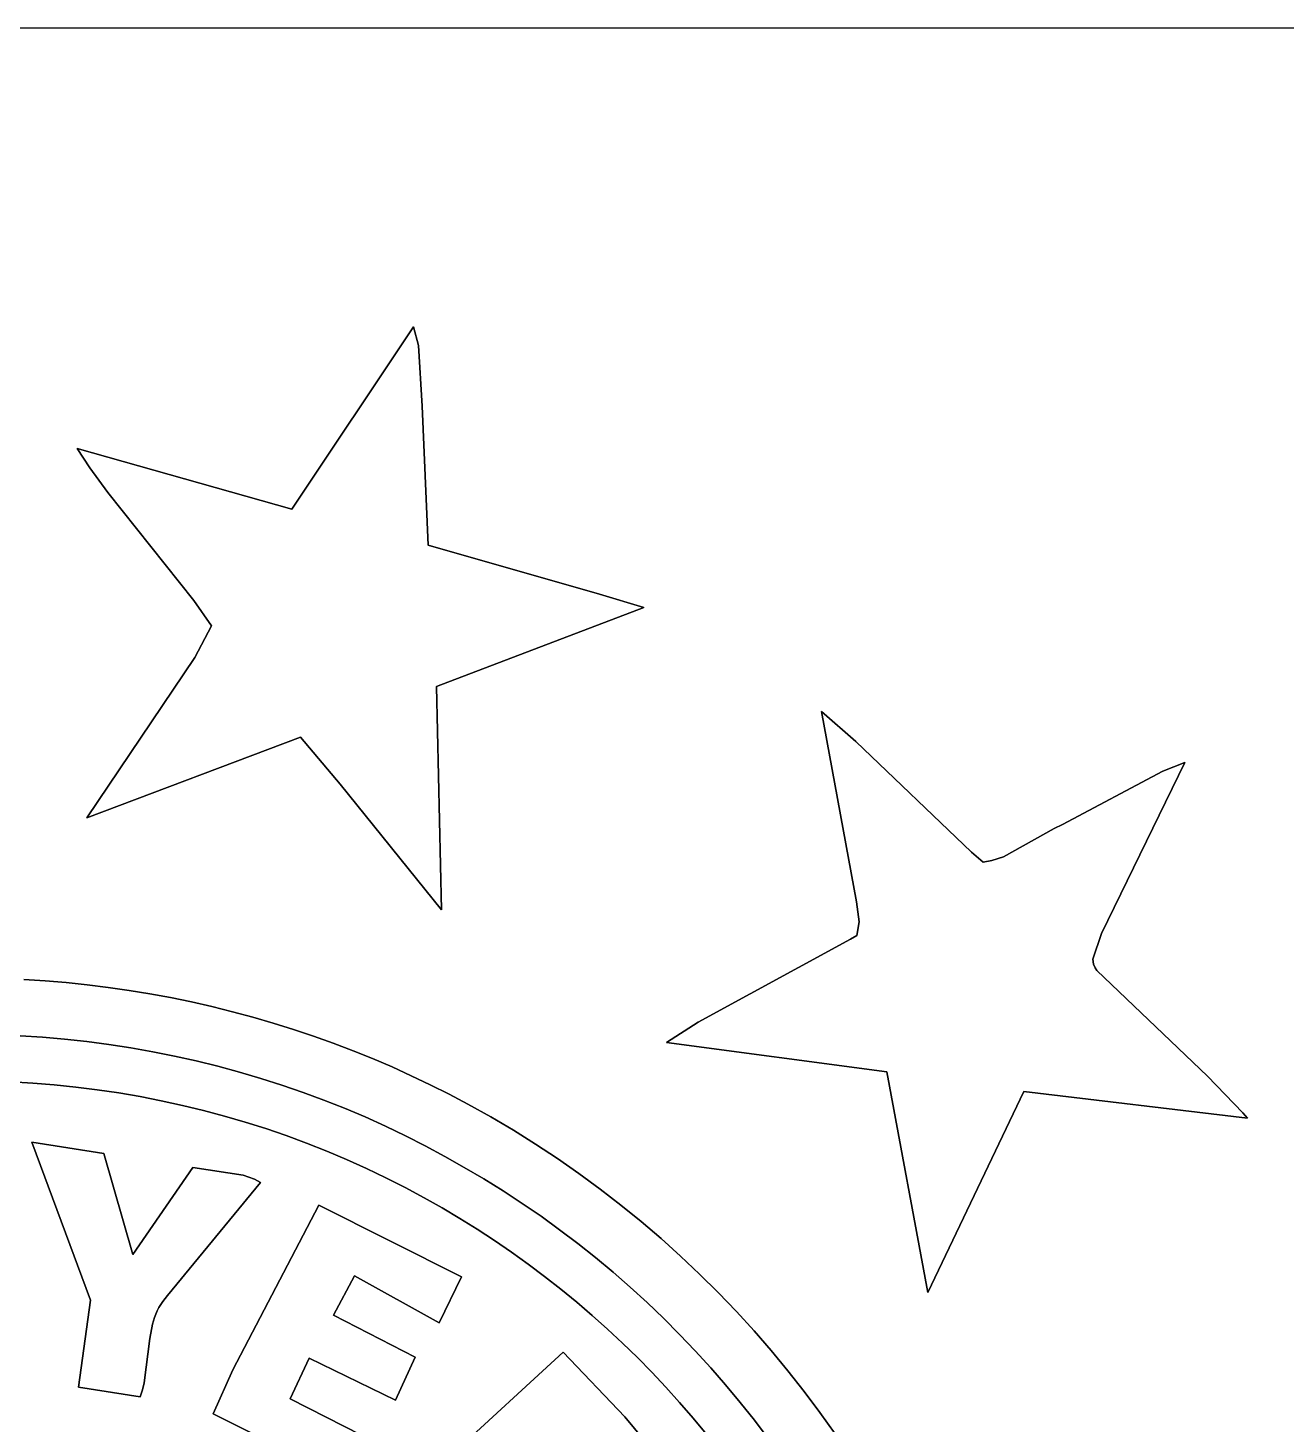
# Model space of a CAD drawing. Extents: x -357 to 364, y -246 to 254.
# Drawn here: x 12.3 to 168.5, y 80.2 to 253.6 of the extents above; entities that cross this region are included whole.
import ezdxf

# ---------------------------------------------------------------- set-up
doc = ezdxf.new("R2010")
doc.units = 0
doc.header["$MEASUREMENT"] = 0
doc.linetypes.add('CONTINUOUS_100', pattern=[0])
for name, color, linetype in [('COLOR_0260AAFF', 7, 'CONTINUOUS'), ('COLOR_BF9E56FF', 7, 'CONTINUOUS'), ('COLOR_DB053EFF', 7, 'CONTINUOUS'), ('COLOR_FFFFFFFF', 7, 'CONTINUOUS'), ('DAMIEL', 171, 'CONTINUOUS')]:
    doc.layers.add(name, color=color, linetype=linetype)

msp = doc.modelspace()

# ---------------------------------------------------------------- linework, layer by layer
at = {"layer": 'COLOR_0260AAFF', "linetype": 'CONTINUOUS_100'}
for p, q in [((-356.610462, 253.554993), (363.728521, 253.554993)), ((11.84725, 135.393024), (14.465108, 135.225564)), ((14.465108, 135.225564), (17.079176, 135.005882)), ((17.079176, 135.005882), (19.688405, 134.734141)), ((19.688405, 134.734141), (22.291748, 134.410506)), ((22.291748, 134.410506), (24.888154, 134.03514)), ((24.888154, 134.03514), (27.476574, 133.608205)), ((27.476574, 133.608205), (30.055959, 133.129867)), ((30.055959, 133.129867), (32.62526, 132.600288)), ((32.62526, 132.600288), (35.183428, 132.019631)), ((35.183428, 132.019631), (37.729414, 131.388062)), ((37.729414, 131.388062), (40.262168, 130.705742)), ((40.262168, 130.705742), (42.780642, 129.972834)), ((14.139556, 128.220166), (11.381584, 128.398626)), ((42.780642, 129.972834), (45.283785, 129.189505)), ((45.283785, 129.189505), (47.77055, 128.355915)), ((47.77055, 128.355915), (50.239887, 127.472229)), ((16.892994, 127.980617), (14.139556, 128.220166)), ((19.640514, 127.680159), (16.892994, 127.980617)), ((22.380728, 127.318968), (19.640514, 127.680159)), ((25.112249, 126.897222), (22.380728, 127.318968)), ((27.833691, 126.415097), (25.112249, 126.897222)), ((50.239887, 127.472229), (52.690747, 126.538612)), ((30.543667, 125.872772), (27.833691, 126.415097)), ((33.240792, 125.270425), (30.543667, 125.872772)), ((35.923677, 124.608231), (33.240792, 125.270425)), ((52.690747, 126.538612), (55.12208, 125.555224)), ((55.12208, 125.555224), (57.532838, 124.522232)), ((38.590936, 123.88637), (35.923677, 124.608231)), ((41.241184, 123.105018), (38.590936, 123.88637)), ((43.873033, 122.264353), (41.241184, 123.105018)), ((57.532838, 124.522232), (59.921971, 123.439797)), ((59.921971, 123.439797), (62.28843, 122.308084)), ((46.485096, 121.364552), (43.873033, 122.264353)), ((62.28843, 122.308084), (64.631167, 121.127256)), ((49.075988, 120.405792), (46.485096, 121.364552)), ((51.644321, 119.388252), (49.075988, 120.405792)), ((64.631167, 121.127256), (66.949131, 119.897476)), ((66.949131, 119.897476), (69.794048, 118.317478)), ((54.18871, 118.312109), (51.644321, 119.388252)), ((56.707766, 117.17754), (54.18871, 118.312109)), ((69.794048, 118.317478), (72.59714, 116.665427)), ((59.200104, 115.984722), (56.707766, 117.17754)), ((72.59714, 116.665427), (75.357044, 114.94279)), ((61.664338, 114.733833), (59.200104, 115.984722)), ((64.09908, 113.42505), (61.664338, 114.733833)), ((75.357044, 114.94279), (78.072395, 113.151034)), ((66.502944, 112.058552), (64.09908, 113.42505)), ((78.072395, 113.151034), (80.74183, 111.291626)), ((68.940087, 110.621662), (66.502944, 112.058552)), ((80.74183, 111.291626), (83.363986, 109.366033)), ((71.342347, 109.127972), (68.940087, 110.621662)), ((83.363986, 109.366033), (85.937498, 107.375721)), ((73.708739, 107.578581), (71.342347, 109.127972)), ((76.038276, 105.974585), (73.708739, 107.578581)), ((78.329973, 104.317082), (76.038276, 105.974585)), ((85.937498, 107.375721), (88.461002, 105.322159)), ((80.582845, 102.60717), (78.329973, 104.317082)), ((88.461002, 105.322159), (90.933136, 103.206812)), ((82.795906, 100.845947), (80.582845, 102.60717)), ((90.933136, 103.206812), (93.352534, 101.031149)), ((84.96817, 99.03451), (82.795906, 100.845947)), ((93.352534, 101.031149), (95.717834, 98.796635)), ((87.098651, 97.173958), (84.96817, 99.03451)), ((89.186364, 95.265386), (87.098651, 97.173958)), ((95.717834, 98.796635), (98.027671, 96.504738)), ((98.027671, 96.504738), (100.280682, 94.156926)), ((91.230324, 93.309893), (89.186364, 95.265386)), ((100.280682, 94.156926), (102.475502, 91.754664)), ((93.229545, 91.308577), (91.230324, 93.309893)), ((95.18304, 89.262535), (93.229545, 91.308577)), ((102.475502, 91.754664), (104.610768, 89.29942)), ((97.089825, 87.172865), (95.18304, 89.262535)), ((104.610768, 89.29942), (106.685117, 86.79266)), ((98.948913, 85.040665), (97.089825, 87.172865)), ((106.685117, 86.79266), (108.697184, 84.235853)), ((100.75932, 82.867031), (98.948913, 85.040665)), ((108.697184, 84.235853), (110.645606, 81.630465)), ((102.520059, 80.653063), (100.75932, 82.867031)), ((110.645606, 81.630465), (112.529019, 78.977963)), ((104.230146, 78.399856), (102.520059, 80.653063))]:
    msp.add_line(p, q, dxfattribs=at)
at = {"layer": 'COLOR_BF9E56FF', "linetype": 'CONTINUOUS_100'}
for p, q in [((-356.610462, 253.554993), (363.728521, 253.554993)), ((45.092361, 193.810927), (60.187265, 216.439823)), ((60.187265, 216.439823), (60.836071, 214.12449)), ((60.836071, 214.12449), (61.289112, 206.58483)), ((61.289112, 206.58483), (62.035849, 189.321665)), ((20.012418, 198.937735), (18.458449, 201.328287)), ((18.458449, 201.328287), (45.092361, 193.810927)), ((22.241186, 195.856503), (20.012418, 198.937735)), ((32.945408, 182.442022), (22.241186, 195.856503)), ((62.035849, 189.321665), (83.27702, 183.232159)), ((35.117469, 179.318486), (32.945408, 182.442022)), ((83.27702, 183.232159), (88.794508, 181.561891)), ((88.794508, 181.561891), (63.056462, 171.750198)), ((33.064104, 175.385487), (35.117469, 179.318486)), ((19.669229, 155.452158), (33.064104, 175.385487)), ((63.056462, 171.750198), (63.690765, 144.021082)), ((110.826742, 168.6592), (115.115436, 164.94451)), ((115.200045, 145.036702), (110.826742, 168.6592)), ((46.171486, 165.487646), (19.669229, 155.452158)), ((51.07836, 159.626114), (46.171486, 165.487646)), ((115.115436, 164.94451), (129.461295, 151.201169)), ((140.754534, 154.618219), (153.216968, 161.268165)), ((155.959018, 162.326424), (145.612096, 141.092699)), ((153.216968, 161.268165), (155.959018, 162.326424)), ((63.690765, 144.021082), (51.07836, 159.626114)), ((139.742052, 154.124323), (140.754534, 154.618219)), ((133.425144, 150.613975), (139.742052, 154.124323)), ((129.461295, 151.201169), (130.894877, 149.9717)), ((130.894877, 149.9717), (132.005449, 150.161289)), ((132.005449, 150.161289), (133.425144, 150.613975)), ((115.529924, 142.537889), (115.200045, 145.036702)), ((115.250021, 140.855582), (115.529924, 142.537889)), ((114.443434, 140.383859), (115.250021, 140.855582)), ((145.612096, 141.092699), (144.519249, 137.911514)), ((95.541606, 130.093639), (114.443434, 140.383859)), ((144.519249, 137.911514), (144.600814, 137.276417)), ((144.600814, 137.276417), (144.80472, 136.814871)), ((144.80472, 136.814871), (145.02086, 136.516516)), ((145.02086, 136.516516), (158.748048, 123.386508)), ((91.610195, 127.571558), (95.541606, 130.093639)), ((118.93871, 123.908224), (91.610195, 127.571558)), ((124.058965, 96.5344), (118.93871, 123.908224)), ((158.748048, 123.386508), (163.144219, 118.843216)), ((135.980114, 121.494338), (124.058965, 96.5344)), ((163.74212, 118.165825), (135.980114, 121.494338)), ((163.144219, 118.843216), (163.74212, 118.165825))]:
    msp.add_line(p, q, dxfattribs=at)
at = {"layer": 'COLOR_DB053EFF', "linetype": 'CONTINUOUS_100'}
for p, q in [((-356.610462, 253.554993), (363.728521, 253.554993)), ((10.247779, 122.668295), (12.93084, 122.513008)), ((10.247779, 122.668295), (12.93084, 122.513008)), ((12.93084, 122.513008), (15.609712, 122.297635)), ((12.93084, 122.513008), (15.609712, 122.297635)), ((15.609712, 122.297635), (18.283007, 122.022278)), ((15.609712, 122.297635), (18.283007, 122.022278)), ((18.283007, 122.022278), (20.949339, 121.687036)), ((18.283007, 122.022278), (20.949339, 121.687036)), ((20.949339, 121.687036), (23.607319, 121.292012)), ((20.949339, 121.687036), (23.607319, 121.292012)), ((23.607319, 121.292012), (26.25556, 120.837308)), ((23.607319, 121.292012), (26.25556, 120.837308)), ((26.25556, 120.837308), (28.892676, 120.323023)), ((26.25556, 120.837308), (28.892676, 120.323023)), ((28.892676, 120.323023), (31.517277, 119.749261)), ((28.892676, 120.323023), (31.517277, 119.749261)), ((31.517277, 119.749261), (34.127977, 119.116121)), ((31.517277, 119.749261), (34.127977, 119.116121)), ((34.127977, 119.116121), (36.723388, 118.423705)), ((34.127977, 119.116121), (36.723388, 118.423705)), ((36.723388, 118.423705), (39.302124, 117.672115)), ((36.723388, 118.423705), (39.302124, 117.672115)), ((39.302124, 117.672115), (41.862795, 116.861452)), ((39.302124, 117.672115), (41.862795, 116.861452)), ((41.862795, 116.861452), (44.404015, 115.991817)), ((41.862795, 116.861452), (44.404015, 115.991817)), ((12.832022, 115.168603), (20.089607, 95.544299)), ((21.761252, 113.7977), (12.832022, 115.168603)), ((12.832022, 115.168603), (20.089607, 95.544299)), ((21.761252, 113.7977), (12.832022, 115.168603)), ((44.404015, 115.991817), (46.924397, 115.063311)), ((44.404015, 115.991817), (46.924397, 115.063311)), ((46.924397, 115.063311), (49.422552, 114.076036)), ((46.924397, 115.063311), (49.422552, 114.076036)), ((25.381095, 101.248212), (21.761252, 113.7977)), ((25.381095, 101.248212), (21.761252, 113.7977)), ((49.422552, 114.076036), (51.897093, 113.030093)), ((49.422552, 114.076036), (51.897093, 113.030093)), ((51.897093, 113.030093), (54.346633, 111.925584)), ((51.897093, 113.030093), (54.346633, 111.925584)), ((32.805882, 112.054507), (25.381095, 101.248212)), ((32.805882, 112.054507), (25.381095, 101.248212)), ((39.065653, 111.079036), (32.805882, 112.054507)), ((39.065653, 111.079036), (32.805882, 112.054507)), ((40.454301, 110.609213), (39.065653, 111.079036)), ((40.454301, 110.609213), (39.065653, 111.079036)), ((54.346633, 111.925584), (56.769785, 110.762609)), ((54.346633, 111.925584), (56.769785, 110.762609)), ((29.666117, 96.137479), (41.226237, 110.192361)), ((29.666117, 96.137479), (41.226237, 110.192361)), ((41.226237, 110.192361), (40.454301, 110.609213)), ((41.226237, 110.192361), (40.454301, 110.609213)), ((56.769785, 110.762609), (59.165161, 109.54127)), ((56.769785, 110.762609), (59.165161, 109.54127)), ((59.165161, 109.54127), (61.531373, 108.261668)), ((59.165161, 109.54127), (61.531373, 108.261668)), ((61.531373, 108.261668), (63.756219, 107.010901)), ((61.531373, 108.261668), (63.756219, 107.010901)), ((48.430306, 107.350282), (37.759005, 86.92941)), ((48.430306, 107.350282), (37.759005, 86.92941)), ((66.153127, 98.443003), (48.430306, 107.350282)), ((66.153127, 98.443003), (48.430306, 107.350282)), ((63.756219, 107.010901), (65.952485, 105.711166)), ((63.756219, 107.010901), (65.952485, 105.711166)), ((65.952485, 105.711166), (68.11933, 104.363313)), ((65.952485, 105.711166), (68.11933, 104.363313)), ((68.11933, 104.363313), (70.255914, 102.968194)), ((68.11933, 104.363313), (70.255914, 102.968194)), ((70.255914, 102.968194), (72.361397, 101.526656)), ((70.255914, 102.968194), (72.361397, 101.526656)), ((72.361397, 101.526656), (74.434938, 100.039551)), ((72.361397, 101.526656), (74.434938, 100.039551)), ((74.434938, 100.039551), (76.475699, 98.507729)), ((74.434938, 100.039551), (76.475699, 98.507729)), ((50.27632, 93.696456), (52.892307, 98.598967)), ((50.27632, 93.696456), (52.892307, 98.598967)), ((52.892307, 98.598967), (63.399506, 92.743879)), ((52.892307, 98.598967), (63.399506, 92.743879)), ((63.399506, 92.743879), (66.153127, 98.443003)), ((63.399506, 92.743879), (66.153127, 98.443003)), ((76.475699, 98.507729), (78.482837, 96.93204)), ((76.475699, 98.507729), (78.482837, 96.93204)), ((20.089607, 95.544299), (18.632559, 84.746541)), ((20.089607, 95.544299), (18.632559, 84.746541)), ((28.820036, 95.032138), (29.072516, 95.411717)), ((28.820036, 95.032138), (29.072516, 95.411717)), ((29.072516, 95.411717), (29.353918, 95.78039)), ((29.072516, 95.411717), (29.353918, 95.78039)), ((29.353918, 95.78039), (29.666117, 96.137479)), ((29.353918, 95.78039), (29.666117, 96.137479)), ((78.482837, 96.93204), (80.455513, 95.313333)), ((78.482837, 96.93204), (80.455513, 95.313333)), ((28.061836, 93.418363), (28.394341, 94.242982)), ((28.061836, 93.418363), (28.394341, 94.242982)), ((28.394341, 94.242982), (28.594603, 94.642333)), ((28.394341, 94.242982), (28.594603, 94.642333)), ((28.594603, 94.642333), (28.820036, 95.032138)), ((28.594603, 94.642333), (28.820036, 95.032138)), ((60.4115, 88.496277), (50.27632, 93.696456)), ((60.4115, 88.496277), (50.27632, 93.696456)), ((80.455513, 95.313333), (82.392887, 93.652459)), ((80.455513, 95.313333), (82.392887, 93.652459)), ((82.392887, 93.652459), (84.294118, 91.950269)), ((82.392887, 93.652459), (84.294118, 91.950269)), ((27.473476, 90.786096), (27.807522, 92.563717)), ((27.473476, 90.786096), (27.807522, 92.563717)), ((27.807522, 92.563717), (28.061836, 93.418363)), ((27.807522, 92.563717), (28.061836, 93.418363)), ((84.294118, 91.950269), (86.158368, 90.207611)), ((84.294118, 91.950269), (86.158368, 90.207611)), ((26.788116, 85.298151), (27.473476, 90.786096)), ((26.788116, 85.298151), (27.473476, 90.786096)), ((86.158368, 90.207611), (87.984794, 88.425337)), ((86.158368, 90.207611), (87.984794, 88.425337)), ((78.792057, 89.108061), (57.576167, 69.641775)), ((78.792057, 89.108061), (57.576167, 69.641775)), ((57.975708, 83.154388), (60.4115, 88.496277)), ((57.975708, 83.154388), (60.4115, 88.496277)), ((86.420692, 81.071344), (78.792057, 89.108061)), ((86.420692, 81.071344), (78.792057, 89.108061)), ((87.984794, 88.425337), (89.772556, 86.604295)), ((87.984794, 88.425337), (89.772556, 86.604295)), ((37.759005, 86.92941), (35.325043, 81.450161)), ((37.759005, 86.92941), (35.325043, 81.450161)), ((44.900894, 83.319669), (47.24764, 88.362921)), ((44.900894, 83.319669), (47.24764, 88.362921)), ((47.24764, 88.362921), (57.975708, 83.154388)), ((47.24764, 88.362921), (57.975708, 83.154388)), ((26.562605, 84.417976), (26.788116, 85.298151)), ((26.562605, 84.417976), (26.788116, 85.298151)), ((89.772556, 86.604295), (91.520816, 84.745337)), ((89.772556, 86.604295), (91.520816, 84.745337)), ((18.632559, 84.746541), (26.265303, 83.562154)), ((18.632559, 84.746541), (26.265303, 83.562154)), ((26.265303, 83.562154), (26.562605, 84.417976)), ((26.265303, 83.562154), (26.562605, 84.417976)), ((56.03849, 77.657046), (44.900894, 83.319669)), ((56.03849, 77.657046), (44.900894, 83.319669)), ((91.520816, 84.745337), (93.228732, 82.849312)), ((91.520816, 84.745337), (93.228732, 82.849312)), ((93.228732, 82.849312), (94.895464, 80.917071)), ((93.228732, 82.849312), (94.895464, 80.917071)), ((35.325043, 81.450161), (53.32797, 72.445489)), ((35.325043, 81.450161), (53.32797, 72.445489)), ((90.046743, 76.716678), (86.420692, 81.071344)), ((90.046743, 76.716678), (86.420692, 81.071344)), ((94.895464, 80.917071), (96.520172, 78.949463)), ((94.895464, 80.917071), (96.520172, 78.949463))]:
    msp.add_line(p, q, dxfattribs=at)
at = {"layer": 'COLOR_FFFFFFFF', "linetype": 'CONTINUOUS_100'}
for p, q in [((-356.610462, 253.554993), (363.728521, 253.554993)), ((60.187265, 216.439823), (45.092361, 193.810927)), ((60.836071, 214.12449), (60.187265, 216.439823)), ((61.289112, 206.58483), (60.836071, 214.12449)), ((62.035849, 189.321665), (61.289112, 206.58483)), ((45.092361, 193.810927), (18.458449, 201.328287)), ((18.458449, 201.328287), (20.012418, 198.937735)), ((20.012418, 198.937735), (22.241186, 195.856503)), ((22.241186, 195.856503), (32.945408, 182.442022)), ((83.27702, 183.232159), (62.035849, 189.321665)), ((32.945408, 182.442022), (35.117469, 179.318486)), ((88.794508, 181.561891), (83.27702, 183.232159)), ((63.056462, 171.750198), (88.794508, 181.561891)), ((35.117469, 179.318486), (33.064104, 175.385487)), ((33.064104, 175.385487), (19.669229, 155.452158)), ((63.690765, 144.021082), (63.056462, 171.750198)), ((110.826742, 168.6592), (115.200045, 145.036702)), ((115.115436, 164.94451), (110.826742, 168.6592)), ((19.669229, 155.452158), (46.171486, 165.487646)), ((46.171486, 165.487646), (51.07836, 159.626114)), ((129.461295, 151.201169), (115.115436, 164.94451)), ((153.216968, 161.268165), (140.754534, 154.618219)), ((145.612096, 141.092699), (155.959018, 162.326424)), ((155.959018, 162.326424), (153.216968, 161.268165)), ((51.07836, 159.626114), (63.690765, 144.021082)), ((140.754534, 154.618219), (139.742052, 154.124323)), ((139.742052, 154.124323), (133.425144, 150.613975)), ((130.894877, 149.9717), (129.461295, 151.201169)), ((132.005449, 150.161289), (130.894877, 149.9717)), ((133.425144, 150.613975), (132.005449, 150.161289)), ((115.200045, 145.036702), (115.529924, 142.537889)), ((115.529924, 142.537889), (115.250021, 140.855582)), ((115.250021, 140.855582), (114.443434, 140.383859)), ((144.519249, 137.911514), (145.612096, 141.092699)), ((114.443434, 140.383859), (95.541606, 130.093639)), ((144.600814, 137.276417), (144.519249, 137.911514)), ((144.80472, 136.814871), (144.600814, 137.276417)), ((14.465108, 135.225564), (11.84725, 135.393024)), ((145.02086, 136.516516), (144.80472, 136.814871)), ((158.748048, 123.386508), (145.02086, 136.516516)), ((17.079176, 135.005882), (14.465108, 135.225564)), ((19.688405, 134.734141), (17.079176, 135.005882)), ((22.291748, 134.410506), (19.688405, 134.734141)), ((24.888154, 134.03514), (22.291748, 134.410506)), ((27.476574, 133.608205), (24.888154, 134.03514)), ((30.055959, 133.129867), (27.476574, 133.608205)), ((32.62526, 132.600288), (30.055959, 133.129867)), ((35.183428, 132.019631), (32.62526, 132.600288)), ((37.729414, 131.388062), (35.183428, 132.019631)), ((40.262168, 130.705742), (37.729414, 131.388062)), ((42.780642, 129.972834), (40.262168, 130.705742)), ((95.541606, 130.093639), (91.610195, 127.571558)), ((11.381584, 128.398626), (14.139556, 128.220166)), ((45.283785, 129.189505), (42.780642, 129.972834)), ((47.77055, 128.355915), (45.283785, 129.189505)), ((50.239887, 127.472229), (47.77055, 128.355915)), ((14.139556, 128.220166), (16.892994, 127.980617)), ((16.892994, 127.980617), (19.640514, 127.680159)), ((19.640514, 127.680159), (22.380728, 127.318968)), ((22.380728, 127.318968), (25.112249, 126.897222)), ((25.112249, 126.897222), (27.833691, 126.415097)), ((52.690747, 126.538612), (50.239887, 127.472229)), ((91.610195, 127.571558), (118.93871, 123.908224)), ((27.833691, 126.415097), (30.543667, 125.872772)), ((30.543667, 125.872772), (33.240792, 125.270425)), ((33.240792, 125.270425), (35.923677, 124.608231)), ((55.12208, 125.555224), (52.690747, 126.538612)), ((57.532838, 124.522232), (55.12208, 125.555224)), ((35.923677, 124.608231), (38.590936, 123.88637)), ((38.590936, 123.88637), (41.241184, 123.105018)), ((41.241184, 123.105018), (43.873033, 122.264353)), ((59.921971, 123.439797), (57.532838, 124.522232)), ((62.28843, 122.308084), (59.921971, 123.439797)), ((118.93871, 123.908224), (124.058965, 96.5344)), ((163.144219, 118.843216), (158.748048, 123.386508)), ((12.93084, 122.513008), (10.247779, 122.668295)), ((15.609712, 122.297635), (12.93084, 122.513008)), ((18.283007, 122.022278), (15.609712, 122.297635)), ((20.949339, 121.687036), (18.283007, 122.022278)), ((23.607319, 121.292012), (20.949339, 121.687036)), ((43.873033, 122.264353), (46.485096, 121.364552)), ((64.631167, 121.127256), (62.28843, 122.308084)), ((124.058965, 96.5344), (135.980114, 121.494338)), ((135.980114, 121.494338), (163.74212, 118.165825)), ((26.25556, 120.837308), (23.607319, 121.292012)), ((28.892676, 120.323023), (26.25556, 120.837308)), ((31.517277, 119.749261), (28.892676, 120.323023)), ((34.127977, 119.116121), (31.517277, 119.749261)), ((46.485096, 121.364552), (49.075988, 120.405792)), ((49.075988, 120.405792), (51.644321, 119.388252)), ((66.949131, 119.897476), (64.631167, 121.127256)), ((69.794048, 118.317478), (66.949131, 119.897476)), ((36.723388, 118.423705), (34.127977, 119.116121)), ((39.302124, 117.672115), (36.723388, 118.423705)), ((51.644321, 119.388252), (54.18871, 118.312109)), ((54.18871, 118.312109), (56.707766, 117.17754)), ((72.59714, 116.665427), (69.794048, 118.317478)), ((163.74212, 118.165825), (163.144219, 118.843216)), ((41.862795, 116.861452), (39.302124, 117.672115)), ((44.404015, 115.991817), (41.862795, 116.861452)), ((56.707766, 117.17754), (59.200104, 115.984722)), ((75.357044, 114.94279), (72.59714, 116.665427)), ((12.832022, 115.168603), (21.761252, 113.7977)), ((20.089607, 95.544299), (12.832022, 115.168603)), ((46.924397, 115.063311), (44.404015, 115.991817)), ((49.422552, 114.076036), (46.924397, 115.063311)), ((59.200104, 115.984722), (61.664338, 114.733833)), ((61.664338, 114.733833), (64.09908, 113.42505)), ((78.072395, 113.151034), (75.357044, 114.94279)), ((21.761252, 113.7977), (25.381095, 101.248212)), ((51.897093, 113.030093), (49.422552, 114.076036)), ((54.346633, 111.925584), (51.897093, 113.030093)), ((64.09908, 113.42505), (66.502944, 112.058552)), ((80.74183, 111.291626), (78.072395, 113.151034)), ((25.381095, 101.248212), (32.805882, 112.054507)), ((32.805882, 112.054507), (39.065653, 111.079036)), ((39.065653, 111.079036), (40.454301, 110.609213)), ((56.769785, 110.762609), (54.346633, 111.925584)), ((66.502944, 112.058552), (68.940087, 110.621662)), ((83.363986, 109.366033), (80.74183, 111.291626)), ((41.226237, 110.192361), (29.666117, 96.137479)), ((40.454301, 110.609213), (41.226237, 110.192361)), ((59.165161, 109.54127), (56.769785, 110.762609)), ((61.531373, 108.261668), (59.165161, 109.54127)), ((68.940087, 110.621662), (71.342347, 109.127972)), ((85.937498, 107.375721), (83.363986, 109.366033)), ((63.756219, 107.010901), (61.531373, 108.261668)), ((71.342347, 109.127972), (73.708739, 107.578581)), ((73.708739, 107.578581), (76.038276, 105.974585)), ((37.759005, 86.92941), (48.430306, 107.350282)), ((48.430306, 107.350282), (66.153127, 98.443003)), ((65.952485, 105.711166), (63.756219, 107.010901)), ((76.038276, 105.974585), (78.329973, 104.317082)), ((88.461002, 105.322159), (85.937498, 107.375721)), ((68.11933, 104.363313), (65.952485, 105.711166)), ((70.255914, 102.968194), (68.11933, 104.363313)), ((78.329973, 104.317082), (80.582845, 102.60717)), ((90.933136, 103.206812), (88.461002, 105.322159)), ((72.361397, 101.526656), (70.255914, 102.968194)), ((80.582845, 102.60717), (82.795906, 100.845947)), ((93.352534, 101.031149), (90.933136, 103.206812)), ((74.434938, 100.039551), (72.361397, 101.526656)), ((82.795906, 100.845947), (84.96817, 99.03451)), ((95.717834, 98.796635), (93.352534, 101.031149)), ((76.475699, 98.507729), (74.434938, 100.039551)), ((84.96817, 99.03451), (87.098651, 97.173958)), ((52.892307, 98.598967), (50.27632, 93.696456)), ((63.399506, 92.743879), (52.892307, 98.598967)), ((66.153127, 98.443003), (63.399506, 92.743879)), ((78.482837, 96.93204), (76.475699, 98.507729)), ((87.098651, 97.173958), (89.186364, 95.265386)), ((98.027671, 96.504738), (95.717834, 98.796635)), ((18.632559, 84.746541), (20.089607, 95.544299)), ((29.072516, 95.411717), (28.820036, 95.032138)), ((29.353918, 95.78039), (29.072516, 95.411717)), ((29.666117, 96.137479), (29.353918, 95.78039)), ((80.455513, 95.313333), (78.482837, 96.93204)), ((100.280682, 94.156926), (98.027671, 96.504738)), ((28.394341, 94.242982), (28.061836, 93.418363)), ((28.594603, 94.642333), (28.394341, 94.242982)), ((28.820036, 95.032138), (28.594603, 94.642333)), ((50.27632, 93.696456), (60.4115, 88.496277)), ((82.392887, 93.652459), (80.455513, 95.313333)), ((84.294118, 91.950269), (82.392887, 93.652459)), ((89.186364, 95.265386), (91.230324, 93.309893)), ((102.475502, 91.754664), (100.280682, 94.156926)), ((27.807522, 92.563717), (27.473476, 90.786096)), ((28.061836, 93.418363), (27.807522, 92.563717)), ((86.158368, 90.207611), (84.294118, 91.950269)), ((91.230324, 93.309893), (93.229545, 91.308577)), ((27.473476, 90.786096), (26.788116, 85.298151)), ((87.984794, 88.425337), (86.158368, 90.207611)), ((93.229545, 91.308577), (95.18304, 89.262535)), ((104.610768, 89.29942), (102.475502, 91.754664)), ((57.576167, 69.641775), (78.792057, 89.108061)), ((60.4115, 88.496277), (57.975708, 83.154388)), ((78.792057, 89.108061), (86.420692, 81.071344)), ((89.772556, 86.604295), (87.984794, 88.425337)), ((95.18304, 89.262535), (97.089825, 87.172865)), ((106.685117, 86.79266), (104.610768, 89.29942)), ((35.325043, 81.450161), (37.759005, 86.92941)), ((47.24764, 88.362921), (44.900894, 83.319669)), ((57.975708, 83.154388), (47.24764, 88.362921)), ((97.089825, 87.172865), (98.948913, 85.040665)), ((108.697184, 84.235853), (106.685117, 86.79266)), ((26.788116, 85.298151), (26.562605, 84.417976)), ((91.520816, 84.745337), (89.772556, 86.604295)), ((98.948913, 85.040665), (100.75932, 82.867031)), ((26.265303, 83.562154), (18.632559, 84.746541)), ((26.562605, 84.417976), (26.265303, 83.562154)), ((44.900894, 83.319669), (56.03849, 77.657046)), ((93.228732, 82.849312), (91.520816, 84.745337)), ((110.645606, 81.630465), (108.697184, 84.235853)), ((94.895464, 80.917071), (93.228732, 82.849312)), ((100.75932, 82.867031), (102.520059, 80.653063)), ((112.529019, 78.977963), (110.645606, 81.630465)), ((53.32797, 72.445489), (35.325043, 81.450161)), ((86.420692, 81.071344), (90.046743, 76.716678)), ((96.520172, 78.949463), (94.895464, 80.917071)), ((102.520059, 80.653063), (104.230146, 78.399856))]:
    msp.add_line(p, q, dxfattribs=at)
at = {"layer": 'DAMIEL', "linetype": 'CONTINUOUS_100'}
for p, q in [((-356.610462, 253.554993), (363.728521, 253.554993)), ((45.092361, 193.810927), (60.187265, 216.439823)), ((60.187265, 216.439823), (60.836071, 214.12449)), ((60.836071, 214.12449), (61.289112, 206.58483)), ((61.289112, 206.58483), (62.035849, 189.321665)), ((20.012418, 198.937735), (18.458449, 201.328287)), ((18.458449, 201.328287), (45.092361, 193.810927)), ((22.241186, 195.856503), (20.012418, 198.937735)), ((32.945408, 182.442022), (22.241186, 195.856503)), ((62.035849, 189.321665), (83.27702, 183.232159)), ((35.117469, 179.318486), (32.945408, 182.442022)), ((83.27702, 183.232159), (88.794508, 181.561891)), ((88.794508, 181.561891), (63.056462, 171.750198)), ((33.064104, 175.385487), (35.117469, 179.318486)), ((19.669229, 155.452158), (33.064104, 175.385487)), ((63.056462, 171.750198), (63.690765, 144.021082)), ((110.826742, 168.6592), (115.115436, 164.94451)), ((115.200045, 145.036702), (110.826742, 168.6592)), ((46.171486, 165.487646), (19.669229, 155.452158)), ((51.07836, 159.626114), (46.171486, 165.487646)), ((115.115436, 164.94451), (129.461295, 151.201169)), ((140.754534, 154.618219), (153.216968, 161.268165)), ((155.959018, 162.326424), (145.612096, 141.092699)), ((153.216968, 161.268165), (155.959018, 162.326424)), ((63.690765, 144.021082), (51.07836, 159.626114)), ((139.742052, 154.124323), (140.754534, 154.618219)), ((133.425144, 150.613975), (139.742052, 154.124323)), ((129.461295, 151.201169), (130.894877, 149.9717)), ((130.894877, 149.9717), (132.005449, 150.161289)), ((132.005449, 150.161289), (133.425144, 150.613975)), ((115.529924, 142.537889), (115.200045, 145.036702)), ((115.250021, 140.855582), (115.529924, 142.537889)), ((114.443434, 140.383859), (115.250021, 140.855582)), ((145.612096, 141.092699), (144.519249, 137.911514)), ((95.541606, 130.093639), (114.443434, 140.383859)), ((144.519249, 137.911514), (144.600814, 137.276417)), ((144.600814, 137.276417), (144.80472, 136.814871)), ((11.84725, 135.393024), (14.465108, 135.225564)), ((144.80472, 136.814871), (145.02086, 136.516516)), ((145.02086, 136.516516), (158.748048, 123.386508)), ((14.465108, 135.225564), (17.079176, 135.005882)), ((17.079176, 135.005882), (19.688405, 134.734141)), ((19.688405, 134.734141), (22.291748, 134.410506)), ((22.291748, 134.410506), (24.888154, 134.03514)), ((24.888154, 134.03514), (27.476574, 133.608205)), ((27.476574, 133.608205), (30.055959, 133.129867)), ((30.055959, 133.129867), (32.62526, 132.600288)), ((32.62526, 132.600288), (35.183428, 132.019631)), ((35.183428, 132.019631), (37.729414, 131.388062)), ((37.729414, 131.388062), (40.262168, 130.705742)), ((40.262168, 130.705742), (42.780642, 129.972834)), ((91.610195, 127.571558), (95.541606, 130.093639)), ((14.139556, 128.220166), (11.381584, 128.398626)), ((42.780642, 129.972834), (45.283785, 129.189505)), ((45.283785, 129.189505), (47.77055, 128.355915)), ((47.77055, 128.355915), (50.239887, 127.472229)), ((16.892994, 127.980617), (14.139556, 128.220166)), ((19.640514, 127.680159), (16.892994, 127.980617)), ((22.380728, 127.318968), (19.640514, 127.680159)), ((25.112249, 126.897222), (22.380728, 127.318968)), ((27.833691, 126.415097), (25.112249, 126.897222)), ((50.239887, 127.472229), (52.690747, 126.538612)), ((118.93871, 123.908224), (91.610195, 127.571558)), ((30.543667, 125.872772), (27.833691, 126.415097)), ((33.240792, 125.270425), (30.543667, 125.872772)), ((35.923677, 124.608231), (33.240792, 125.270425)), ((52.690747, 126.538612), (55.12208, 125.555224)), ((55.12208, 125.555224), (57.532838, 124.522232)), ((38.590936, 123.88637), (35.923677, 124.608231)), ((41.241184, 123.105018), (38.590936, 123.88637)), ((43.873033, 122.264353), (41.241184, 123.105018)), ((57.532838, 124.522232), (59.921971, 123.439797)), ((59.921971, 123.439797), (62.28843, 122.308084)), ((124.058965, 96.5344), (118.93871, 123.908224)), ((158.748048, 123.386508), (163.144219, 118.843216)), ((10.247779, 122.668295), (12.93084, 122.513008)), ((10.247779, 122.668295), (12.93084, 122.513008)), ((12.93084, 122.513008), (15.609712, 122.297635)), ((12.93084, 122.513008), (15.609712, 122.297635)), ((15.609712, 122.297635), (18.283007, 122.022278)), ((15.609712, 122.297635), (18.283007, 122.022278)), ((18.283007, 122.022278), (20.949339, 121.687036)), ((18.283007, 122.022278), (20.949339, 121.687036)), ((20.949339, 121.687036), (23.607319, 121.292012)), ((20.949339, 121.687036), (23.607319, 121.292012)), ((46.485096, 121.364552), (43.873033, 122.264353)), ((62.28843, 122.308084), (64.631167, 121.127256)), ((135.980114, 121.494338), (124.058965, 96.5344)), ((163.74212, 118.165825), (135.980114, 121.494338)), ((23.607319, 121.292012), (26.25556, 120.837308)), ((23.607319, 121.292012), (26.25556, 120.837308)), ((26.25556, 120.837308), (28.892676, 120.323023)), ((26.25556, 120.837308), (28.892676, 120.323023)), ((28.892676, 120.323023), (31.517277, 119.749261)), ((28.892676, 120.323023), (31.517277, 119.749261)), ((31.517277, 119.749261), (34.127977, 119.116121)), ((31.517277, 119.749261), (34.127977, 119.116121)), ((49.075988, 120.405792), (46.485096, 121.364552)), ((51.644321, 119.388252), (49.075988, 120.405792)), ((64.631167, 121.127256), (66.949131, 119.897476)), ((66.949131, 119.897476), (69.794048, 118.317478)), ((34.127977, 119.116121), (36.723388, 118.423705)), ((34.127977, 119.116121), (36.723388, 118.423705)), ((36.723388, 118.423705), (39.302124, 117.672115)), ((36.723388, 118.423705), (39.302124, 117.672115)), ((54.18871, 118.312109), (51.644321, 119.388252)), ((56.707766, 117.17754), (54.18871, 118.312109)), ((69.794048, 118.317478), (72.59714, 116.665427)), ((163.144219, 118.843216), (163.74212, 118.165825)), ((39.302124, 117.672115), (41.862795, 116.861452)), ((39.302124, 117.672115), (41.862795, 116.861452)), ((41.862795, 116.861452), (44.404015, 115.991817)), ((41.862795, 116.861452), (44.404015, 115.991817)), ((59.200104, 115.984722), (56.707766, 117.17754)), ((72.59714, 116.665427), (75.357044, 114.94279)), ((12.832022, 115.168603), (20.089607, 95.544299)), ((21.761252, 113.7977), (12.832022, 115.168603)), ((12.832022, 115.168603), (20.089607, 95.544299)), ((21.761252, 113.7977), (12.832022, 115.168603)), ((44.404015, 115.991817), (46.924397, 115.063311)), ((44.404015, 115.991817), (46.924397, 115.063311)), ((46.924397, 115.063311), (49.422552, 114.076036)), ((46.924397, 115.063311), (49.422552, 114.076036)), ((61.664338, 114.733833), (59.200104, 115.984722)), ((64.09908, 113.42505), (61.664338, 114.733833)), ((75.357044, 114.94279), (78.072395, 113.151034)), ((25.381095, 101.248212), (21.761252, 113.7977)), ((25.381095, 101.248212), (21.761252, 113.7977)), ((49.422552, 114.076036), (51.897093, 113.030093)), ((49.422552, 114.076036), (51.897093, 113.030093)), ((51.897093, 113.030093), (54.346633, 111.925584)), ((51.897093, 113.030093), (54.346633, 111.925584)), ((66.502944, 112.058552), (64.09908, 113.42505)), ((78.072395, 113.151034), (80.74183, 111.291626)), ((32.805882, 112.054507), (25.381095, 101.248212)), ((32.805882, 112.054507), (25.381095, 101.248212)), ((39.065653, 111.079036), (32.805882, 112.054507)), ((39.065653, 111.079036), (32.805882, 112.054507)), ((40.454301, 110.609213), (39.065653, 111.079036)), ((40.454301, 110.609213), (39.065653, 111.079036)), ((54.346633, 111.925584), (56.769785, 110.762609)), ((54.346633, 111.925584), (56.769785, 110.762609)), ((68.940087, 110.621662), (66.502944, 112.058552)), ((80.74183, 111.291626), (83.363986, 109.366033)), ((29.666117, 96.137479), (41.226237, 110.192361)), ((29.666117, 96.137479), (41.226237, 110.192361)), ((41.226237, 110.192361), (40.454301, 110.609213)), ((41.226237, 110.192361), (40.454301, 110.609213)), ((56.769785, 110.762609), (59.165161, 109.54127)), ((56.769785, 110.762609), (59.165161, 109.54127)), ((59.165161, 109.54127), (61.531373, 108.261668)), ((59.165161, 109.54127), (61.531373, 108.261668)), ((71.342347, 109.127972), (68.940087, 110.621662)), ((83.363986, 109.366033), (85.937498, 107.375721)), ((61.531373, 108.261668), (63.756219, 107.010901)), ((61.531373, 108.261668), (63.756219, 107.010901)), ((73.708739, 107.578581), (71.342347, 109.127972)), ((76.038276, 105.974585), (73.708739, 107.578581)), ((48.430306, 107.350282), (37.759005, 86.92941)), ((48.430306, 107.350282), (37.759005, 86.92941)), ((66.153127, 98.443003), (48.430306, 107.350282)), ((66.153127, 98.443003), (48.430306, 107.350282)), ((63.756219, 107.010901), (65.952485, 105.711166)), ((63.756219, 107.010901), (65.952485, 105.711166)), ((78.329973, 104.317082), (76.038276, 105.974585)), ((85.937498, 107.375721), (88.461002, 105.322159)), ((65.952485, 105.711166), (68.11933, 104.363313)), ((65.952485, 105.711166), (68.11933, 104.363313)), ((68.11933, 104.363313), (70.255914, 102.968194)), ((68.11933, 104.363313), (70.255914, 102.968194)), ((80.582845, 102.60717), (78.329973, 104.317082)), ((88.461002, 105.322159), (90.933136, 103.206812)), ((70.255914, 102.968194), (72.361397, 101.526656)), ((70.255914, 102.968194), (72.361397, 101.526656)), ((82.795906, 100.845947), (80.582845, 102.60717)), ((90.933136, 103.206812), (93.352534, 101.031149)), ((72.361397, 101.526656), (74.434938, 100.039551)), ((72.361397, 101.526656), (74.434938, 100.039551)), ((84.96817, 99.03451), (82.795906, 100.845947)), ((93.352534, 101.031149), (95.717834, 98.796635)), ((74.434938, 100.039551), (76.475699, 98.507729)), ((74.434938, 100.039551), (76.475699, 98.507729)), ((87.098651, 97.173958), (84.96817, 99.03451)), ((50.27632, 93.696456), (52.892307, 98.598967)), ((50.27632, 93.696456), (52.892307, 98.598967)), ((52.892307, 98.598967), (63.399506, 92.743879)), ((52.892307, 98.598967), (63.399506, 92.743879)), ((63.399506, 92.743879), (66.153127, 98.443003)), ((63.399506, 92.743879), (66.153127, 98.443003)), ((76.475699, 98.507729), (78.482837, 96.93204)), ((76.475699, 98.507729), (78.482837, 96.93204)), ((89.186364, 95.265386), (87.098651, 97.173958)), ((95.717834, 98.796635), (98.027671, 96.504738)), ((20.089607, 95.544299), (18.632559, 84.746541)), ((20.089607, 95.544299), (18.632559, 84.746541)), ((28.820036, 95.032138), (29.072516, 95.411717)), ((28.820036, 95.032138), (29.072516, 95.411717)), ((29.072516, 95.411717), (29.353918, 95.78039)), ((29.072516, 95.411717), (29.353918, 95.78039)), ((29.353918, 95.78039), (29.666117, 96.137479)), ((29.353918, 95.78039), (29.666117, 96.137479)), ((78.482837, 96.93204), (80.455513, 95.313333)), ((78.482837, 96.93204), (80.455513, 95.313333)), ((98.027671, 96.504738), (100.280682, 94.156926)), ((28.061836, 93.418363), (28.394341, 94.242982)), ((28.061836, 93.418363), (28.394341, 94.242982)), ((28.394341, 94.242982), (28.594603, 94.642333)), ((28.394341, 94.242982), (28.594603, 94.642333)), ((28.594603, 94.642333), (28.820036, 95.032138)), ((28.594603, 94.642333), (28.820036, 95.032138)), ((60.4115, 88.496277), (50.27632, 93.696456)), ((60.4115, 88.496277), (50.27632, 93.696456)), ((80.455513, 95.313333), (82.392887, 93.652459)), ((80.455513, 95.313333), (82.392887, 93.652459)), ((82.392887, 93.652459), (84.294118, 91.950269)), ((82.392887, 93.652459), (84.294118, 91.950269)), ((91.230324, 93.309893), (89.186364, 95.265386)), ((100.280682, 94.156926), (102.475502, 91.754664)), ((27.473476, 90.786096), (27.807522, 92.563717)), ((27.473476, 90.786096), (27.807522, 92.563717)), ((27.807522, 92.563717), (28.061836, 93.418363)), ((27.807522, 92.563717), (28.061836, 93.418363)), ((84.294118, 91.950269), (86.158368, 90.207611)), ((84.294118, 91.950269), (86.158368, 90.207611)), ((93.229545, 91.308577), (91.230324, 93.309893)), ((26.788116, 85.298151), (27.473476, 90.786096)), ((26.788116, 85.298151), (27.473476, 90.786096)), ((86.158368, 90.207611), (87.984794, 88.425337)), ((86.158368, 90.207611), (87.984794, 88.425337)), ((95.18304, 89.262535), (93.229545, 91.308577)), ((102.475502, 91.754664), (104.610768, 89.29942)), ((78.792057, 89.108061), (57.576167, 69.641775)), ((78.792057, 89.108061), (57.576167, 69.641775)), ((57.975708, 83.154388), (60.4115, 88.496277)), ((57.975708, 83.154388), (60.4115, 88.496277)), ((86.420692, 81.071344), (78.792057, 89.108061)), ((86.420692, 81.071344), (78.792057, 89.108061)), ((87.984794, 88.425337), (89.772556, 86.604295)), ((87.984794, 88.425337), (89.772556, 86.604295)), ((97.089825, 87.172865), (95.18304, 89.262535)), ((104.610768, 89.29942), (106.685117, 86.79266)), ((37.759005, 86.92941), (35.325043, 81.450161)), ((37.759005, 86.92941), (35.325043, 81.450161)), ((44.900894, 83.319669), (47.24764, 88.362921)), ((44.900894, 83.319669), (47.24764, 88.362921)), ((47.24764, 88.362921), (57.975708, 83.154388)), ((47.24764, 88.362921), (57.975708, 83.154388)), ((98.948913, 85.040665), (97.089825, 87.172865)), ((106.685117, 86.79266), (108.697184, 84.235853)), ((26.562605, 84.417976), (26.788116, 85.298151)), ((26.562605, 84.417976), (26.788116, 85.298151)), ((89.772556, 86.604295), (91.520816, 84.745337)), ((89.772556, 86.604295), (91.520816, 84.745337)), ((100.75932, 82.867031), (98.948913, 85.040665)), ((18.632559, 84.746541), (26.265303, 83.562154)), ((18.632559, 84.746541), (26.265303, 83.562154)), ((26.265303, 83.562154), (26.562605, 84.417976)), ((26.265303, 83.562154), (26.562605, 84.417976)), ((56.03849, 77.657046), (44.900894, 83.319669)), ((56.03849, 77.657046), (44.900894, 83.319669)), ((91.520816, 84.745337), (93.228732, 82.849312)), ((91.520816, 84.745337), (93.228732, 82.849312)), ((108.697184, 84.235853), (110.645606, 81.630465)), ((93.228732, 82.849312), (94.895464, 80.917071)), ((93.228732, 82.849312), (94.895464, 80.917071)), ((102.520059, 80.653063), (100.75932, 82.867031)), ((110.645606, 81.630465), (112.529019, 78.977963)), ((35.325043, 81.450161), (53.32797, 72.445489)), ((35.325043, 81.450161), (53.32797, 72.445489)), ((90.046743, 76.716678), (86.420692, 81.071344)), ((90.046743, 76.716678), (86.420692, 81.071344)), ((94.895464, 80.917071), (96.520172, 78.949463)), ((94.895464, 80.917071), (96.520172, 78.949463)), ((104.230146, 78.399856), (102.520059, 80.653063))]:
    msp.add_line(p, q, dxfattribs=at)

doc.saveas('drawing.dxf')
